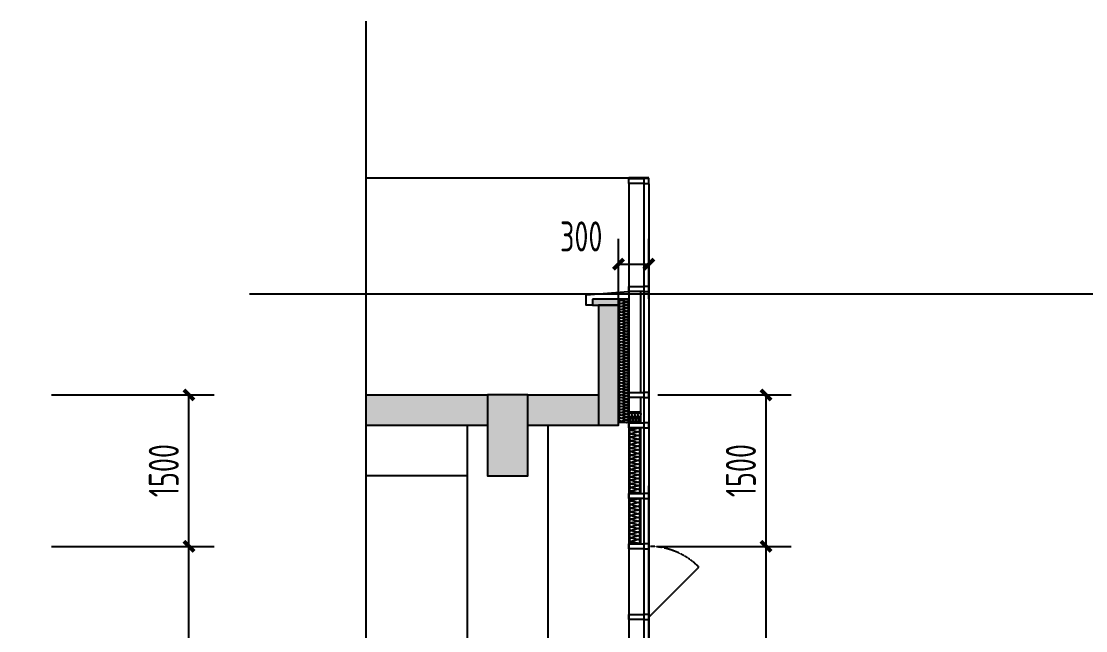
# Model space of a CAD drawing. Extents: x 72637 to 526294, y -245768 to 30884.
# Drawn here: x 84614 to 95159, y -102894 to -96856 of the extents above; entities that cross this region are included whole.
import ezdxf

# ---------------------------------------------------------------- set-up
doc = ezdxf.new("R2010")
doc.units = 0
doc.header["$LTSCALE"] = 10
doc.header["$MEASUREMENT"] = 0
doc.linetypes.add('DASH', pattern=[0.35, 0.25, -0.1])
for name, color, linetype in [('01-标注_尺寸', 124, 'Continuous'), ('05-填充_天正', 26, 'Continuous'), ('A-C_玻璃幕墙', 140, 'Continuous'), ('A-C_窗', 140, 'Continuous'), ('A-D_龙骨', 152, 'Continuous'), ('A-SUR_保温', 222, 'Continuous'), ('A-SUR_看线', 231, 'Continuous'), ('A-TECH_结构', 21, 'Continuous'), ('A_STR-砼墙', 51, 'Continuous'), ('A_STR-砼柱', 51, 'Continuous'), ('D_铝板', 181, 'Continuous'), ('PUB_HATCH', 8, 'Continuous')]:
    doc.layers.add(name, color=color, linetype=linetype)
doc.layers.add('04-不打印_辅助线', color=165, linetype='Continuous', plot=False)
doc.layers.add('DIM_MODI', color=6, linetype='Continuous', plot=False)
doc.styles.add('_TCH_DIM_T3', font='ROS1', dxfattribs={"width": 0.8, "bigfont": 'JD'})
doc.dimstyles.new('_TCH_ARCH&&100', dxfattribs={"dimtxt": 297.5, "dimasz": 100, "dimexe": 250, "dimexo": 300, "dimgap": 100, "dimtad": 1, "dimdec": 0, "dimzin": 0, "dimdsep": 46, "dimtxsty": '_TCH_DIM_T3', "dimblk": 'ARCHTICK', "dimcen": 0.09, "dimclrt": 7, "dimazin": 2, "dimtfac": 1, "dimtdec": 0, "dimtix": 1, "dimtmove": 2, "dimatfit": 3, "dimfxl": 0, "dimtolj": 1, "dimtzin": 0, "dimarcsym": 0})

# ---------------------------------------------------------------- blocks, each defined once
blk = doc.blocks.new('kyuhtr')
for points in [[(50, -25), (0, -25), (0, 25), (50, 25)], [(50, -25), (200, -25), (200, 25), (50, 25)]]:
    blk.add_lwpolyline(points, close=True)
blk = doc.blocks.new('$LinePat$岩棉板')
at = {"color": 0}
for p, q in [((0, -17), (12, -67)), ((12, -67), (24, -17))]:
    blk.add_line(p, q, dxfattribs=at)
for centre, start, end in [((12, -17), 0, 180), ((0, -67), 270, 0), ((24, -67), 180, 270)]:
    blk.add_arc(centre, 12, start, end, dxfattribs=at)
at = {"layer": 'Defpoints'}
blk.add_point((0, 0.1), dxfattribs=at)
at = {"layer": 'Defpoints', "color": 0}
blk.add_point((24, -84), dxfattribs=at)
blk = doc.blocks.new('*U401')
blk.add_lwpolyline([(0, 120), (440, 120), (440, 0), (0, 0)], close=True)
at = {"color": 8, "xscale": -1.527777776504629, "yscale": 1.426054814958172, "zscale": 1.426054814958172}
for p in [(37, 120), (73, 120), (110, 120), (147, 120), (183, 120), (220, 120), (257, 120), (293, 120), (330, 120), (367, 120), (403, 120), (440, 120)]:
    blk.add_blockref('$LinePat$岩棉板', p, dxfattribs=at)
blk = doc.blocks.new('*U400')
blk.add_lwpolyline([(0, 120), (640, 120), (640, 0), (0, 0)], close=True)
at = {"color": 8, "xscale": -1.481481480246913, "yscale": 1.426054814958172, "zscale": 1.426054814958172}
for p in [(36, 120), (71, 120), (107, 120), (142, 120), (178, 120), (213, 120), (249, 120), (284, 120), (320, 120), (356, 120), (391, 120), (427, 120), (462, 120), (498, 120), (533, 120), (569, 120), (604, 120), (640, 120)]:
    blk.add_blockref('$LinePat$岩棉板', p, dxfattribs=at)
blk = doc.blocks.new('_ArchTick')
at = {"color": 0, "linetype": 'ByBlock', "const_width": 0.4}
blk.add_lwpolyline([(-0.5, -0.5), (0.5, 0.5)], dxfattribs=at)
blk = doc.blocks.new('*D2570')
at = {"layer": '01-标注_尺寸', "color": 0, "lineweight": -2, "transparency": 16777216}
for p, q in [((84914, -100558), (86525, -100558)), ((86275, -102058), (86275, -100558)), ((84914, -102058), (86525, -102058))]:
    blk.add_line(p, q, dxfattribs=at)
at = {"layer": 'Defpoints', "color": 0, "transparency": 16777216}
for p in [(84614, -100558), (86275, -100558), (84614, -102058)]:
    blk.add_point(p, dxfattribs=at)
at = {"layer": '01-标注_尺寸', "color": 0, "lineweight": -2, "transparency": 16777216, "xscale": 100, "yscale": 100, "zscale": 100}
for p, rotation in [((86275, -100558), 90), ((86275, -102058), 270)]:
    blk.add_blockref('_ArchTick', p, dxfattribs=dict(at, rotation=rotation))
at = {"layer": '01-标注_尺寸', "color": 7, "transparency": 16777216, "insert": (86026, -101308), "char_height": 297.5, "attachment_point": 5, "rotation": 90, "style": '_TCH_DIM_T3'}
blk.add_mtext('\\A1;1500', dxfattribs=at)
blk = doc.blocks.new('*D2571')
at = {"layer": '01-标注_尺寸', "color": 0, "lineweight": -2, "transparency": 16777216}
for p, q in [((84914, -102058), (86525, -102058)), ((86275, -104758), (86275, -102058)), ((84914, -104758), (86525, -104758))]:
    blk.add_line(p, q, dxfattribs=at)
at = {"layer": 'Defpoints', "color": 0, "transparency": 16777216}
for p in [(84614, -102058), (86275, -102058), (84614, -104758)]:
    blk.add_point(p, dxfattribs=at)
at = {"layer": '01-标注_尺寸', "color": 0, "lineweight": -2, "transparency": 16777216, "xscale": 100, "yscale": 100, "zscale": 100}
for p, rotation in [((86275, -102058), 90), ((86275, -104758), 270)]:
    blk.add_blockref('_ArchTick', p, dxfattribs=dict(at, rotation=rotation))
at = {"layer": '01-标注_尺寸', "color": 7, "transparency": 16777216, "insert": (86026, -103408), "char_height": 297.5, "attachment_point": 5, "rotation": 90, "style": '_TCH_DIM_T3'}
blk.add_mtext('\\A1;2700', dxfattribs=at)
blk = doc.blocks.new('_FZH')
blk.add_lwpolyline([(-0.5, -0.5), (0.5, -0.5), (0.5, 0.5), (-0.5, 0.5)], close=True)
at = {"layer": 'PUB_HATCH'}
blk.add_solid([(-0.5, -0.5), (0.5, -0.5), (-0.5, 0.5), (0.5, 0.5)], dxfattribs=at)
blk = doc.blocks.new('*D2573')
at = {"layer": '01-标注_尺寸', "color": 0, "lineweight": -2, "transparency": 16777216}
for p, q in [((90919, -100558), (92242, -100558)), ((91992, -102058), (91992, -100558)), ((90919, -102058), (92242, -102058))]:
    blk.add_line(p, q, dxfattribs=at)
at = {"layer": 'Defpoints', "color": 0, "transparency": 16777216}
for p in [(90619, -100558), (91992, -100558), (90619, -102058)]:
    blk.add_point(p, dxfattribs=at)
at = {"layer": '01-标注_尺寸', "color": 0, "lineweight": -2, "transparency": 16777216, "xscale": 100, "yscale": 100, "zscale": 100}
for p, rotation in [((91992, -100558), 90), ((91992, -102058), 270)]:
    blk.add_blockref('_ArchTick', p, dxfattribs=dict(at, rotation=rotation))
at = {"layer": '01-标注_尺寸', "color": 7, "transparency": 16777216, "insert": (91743, -101308), "char_height": 297.5, "attachment_point": 5, "rotation": 90, "style": '_TCH_DIM_T3'}
blk.add_mtext('\\A1;1500', dxfattribs=at)
blk = doc.blocks.new('*D2574')
at = {"layer": '01-标注_尺寸', "color": 0, "lineweight": -2, "transparency": 16777216}
for p, q in [((90919, -102058), (92242, -102058)), ((91992, -104758), (91992, -102058)), ((90919, -104758), (92242, -104758))]:
    blk.add_line(p, q, dxfattribs=at)
at = {"layer": 'Defpoints', "color": 0, "transparency": 16777216}
for p in [(90619, -102058), (91992, -102058), (90619, -104758)]:
    blk.add_point(p, dxfattribs=at)
at = {"layer": '01-标注_尺寸', "color": 0, "lineweight": -2, "transparency": 16777216, "xscale": 100, "yscale": 100, "zscale": 100}
for p, rotation in [((91992, -102058), 90), ((91992, -104758), 270)]:
    blk.add_blockref('_ArchTick', p, dxfattribs=dict(at, rotation=rotation))
at = {"layer": '01-标注_尺寸', "color": 7, "transparency": 16777216, "insert": (91743, -103408), "char_height": 297.5, "attachment_point": 5, "rotation": 90, "style": '_TCH_DIM_T3'}
blk.add_mtext('\\A1;2700', dxfattribs=at)
blk = doc.blocks.new('*D2581')
at = {"layer": '01-标注_尺寸', "color": 0, "lineweight": -2, "transparency": 16777216}
for p, q in [((90531, -99607), (90531, -99013)), ((90831, -99607), (90831, -99013)), ((90531, -99263), (90831, -99263))]:
    blk.add_line(p, q, dxfattribs=at)
at = {"layer": 'Defpoints', "color": 0, "transparency": 16777216}
for p in [(90831, -99263), (90531, -99907), (90831, -99907)]:
    blk.add_point(p, dxfattribs=at)
at = {"layer": '01-标注_尺寸', "color": 0, "lineweight": -2, "transparency": 16777216, "xscale": 100, "yscale": 100, "zscale": 100, "rotation": 180}
blk.add_blockref('_ArchTick', (90531, -99263), dxfattribs=at)
at = {"layer": '01-标注_尺寸', "color": 0, "lineweight": -2, "transparency": 16777216, "xscale": 100, "yscale": 100, "zscale": 100}
blk.add_blockref('_ArchTick', (90831, -99263), dxfattribs=at)
at = {"layer": '01-标注_尺寸', "color": 7, "transparency": 16777216, "insert": (90161, -98988), "char_height": 297.5, "attachment_point": 5, "style": '_TCH_DIM_T3'}
blk.add_mtext('\\A1;300', dxfattribs=at)

msp = doc.modelspace()

# ---------------------------------------------------------------- hatches: boundary and pattern name
at = {"layer": '05-填充_天正'}
for points in [[(89231.4, -100858), (89231.4, -100558), (88028.3, -100558), (88028.3, -100858)], [(90331.4, -100858), (90331.4, -100558), (89631.4, -100558), (89631.4, -100858)]]:
    msp.add_hatch(color=256, dxfattribs=at).paths.add_polyline_path(points)

# ---------------------------------------------------------------- linework, layer by layer
msp.add_line((88028.3, -96856.4), (88028.3, -107041.8))
at = {"layer": '04-不打印_辅助线'}
msp.add_lwpolyline([(86875.4, -99558), (483716.9, -99558)], dxfattribs=at)
at = {"layer": '04-不打印_辅助线', "linetype": 'DASH'}
msp.add_lwpolyline([(90831.4, -102758), (91326.3, -102263)], dxfattribs=at)
msp.add_arc((90831.4, -102758), 700, 45, 90, dxfattribs=at)
at = {"layer": 'A-C_玻璃幕墙'}
msp.add_lwpolyline([(90831.4, -105058), (90831.4, -101458)], dxfattribs=at)
at = {"layer": 'A-C_窗'}
msp.add_line((90831.4, -98408), (90631.4, -98408), dxfattribs=at)
for points in [[(90631.4, -98468), (90631.4, -105058)], [(90781.4, -98468), (90781.4, -105058)], [(90831.4, -98468), (90831.4, -105058)]]:
    msp.add_lwpolyline(points, dxfattribs=at)
at = {"layer": 'A-SUR_保温'}
msp.add_lwpolyline([(90531.4, -100828), (90751.4, -100828), (90751.4, -100728), (90631.4, -100728), (90631.4, -99608), (90531.4, -99608)], dxfattribs=at)
at = {"layer": 'A-SUR_看线'}
msp.add_line((88028.3, -98408), (90631.4, -98408), dxfattribs=at)
at = {"layer": 'A-TECH_结构'}
for points in [[(89031.4, -100858), (89031.4, -105058)], [(89831.4, -100858), (89831.4, -105058)], [(89031.4, -101358), (88028.3, -101358)]]:
    msp.add_lwpolyline(points, dxfattribs=at)
at = {"layer": 'A_STR-砼墙'}
for p, q in [((88028.3, -100558), (89231.4, -100558)), ((88028.3, -100558), (88028.3, -100858)), ((89631.4, -100558), (90331.4, -100558)), ((88028.3, -100858), (89231.4, -100858)), ((89631.4, -100858), (90331.4, -100858))]:
    msp.add_line(p, q, dxfattribs=at)
at = {"layer": 'D_铝板'}
for p, q in [((90751.4, -100528), (90751.4, -99538)), ((90751.4, -100828), (90751.4, -100588))]:
    msp.add_line(p, q, dxfattribs=at)
at = {"layer": 'DIM_MODI'}
msp.add_lwpolyline([(90269.3, -99668.1), (90209.3, -99668.1), (90209.3, -99567.9), (90629.3, -99533.1)], dxfattribs=at)

# ---------------------------------------------------------------- block references
at = {"layer": 'A-D_龙骨', "xscale": -1}
for p in [(90831.4, -98438), (90831.4, -99508), (90831.4, -100558), (90831.4, -100858), (90831.4, -101558), (90831.4, -102058), (90831.4, -102758)]:
    msp.add_blockref('kyuhtr', p, dxfattribs=at)
at = {"layer": 'A-SUR_保温', "yscale": 1.188379012465143, "zscale": 1.188379012465143}
for p, xscale, rotation in [((90631.4, -99637.1), -1.215277785864093, 269.9999999577844), ((90631.4, -99666.3), -1.215277785864093, 269.9999999577844), ((90631.4, -99695.5), -1.215277785864093, 269.9999999577844), ((90631.4, -99724.6), -1.215277785864093, 269.9999999577844), ((90631.4, -99753.8), -1.215277785864093, 269.9999999577844), ((90631.4, -99783), -1.215277785864093, 269.9999999577844), ((90631.4, -99812.1), -1.215277785864093, 269.9999999577844), ((90631.4, -99841.3), -1.215277785864093, 269.9999999577844), ((90631.4, -99870.5), -1.215277785864093, 269.9999999577844), ((90631.4, -99899.6), -1.215277785864093, 269.9999999577844), ((90631.4, -99928.8), -1.215277785864093, 269.9999999577844), ((90631.4, -99958), -1.215277785864093, 269.9999999577844), ((90631.4, -99987.1), -1.215277785864093, 269.9999999577844), ((90631.4, -100016.3), -1.215277785864093, 269.9999999577844), ((90631.4, -100045.5), -1.215277785864093, 269.9999999577844), ((90631.4, -100074.6), -1.215277785864093, 269.9999999577844), ((90631.4, -100103.8), -1.215277785864093, 269.9999999577844), ((90631.4, -100133), -1.215277785864093, 269.9999999577844), ((90631.4, -100162.1), -1.215277785864093, 269.9999999577844), ((90631.4, -100191.3), -1.215277785864093, 269.9999999577844), ((90631.4, -100220.5), -1.215277785864093, 269.9999999577844), ((90631.4, -100249.6), -1.215277785864093, 269.9999999577844), ((90631.4, -100278.8), -1.215277785864093, 269.9999999577844), ((90631.4, -100308), -1.215277785864093, 269.9999999577844), ((90631.4, -100337.1), -1.215277785864093, 269.9999999577844), ((90631.4, -100366.3), -1.215277785864093, 269.9999999577844), ((90631.4, -100395.5), -1.215277785864093, 269.9999999577844), ((90631.4, -100424.6), -1.215277785864093, 269.9999999577844), ((90631.4, -100453.8), -1.215277785864093, 269.9999999577844), ((90631.4, -100483), -1.215277785864093, 269.9999999577844), ((90631.4, -100512.1), -1.215277785864093, 269.9999999577844), ((90631.4, -100541.3), -1.215277785864093, 269.9999999577844), ((90631.4, -100570.5), -1.215277785864093, 269.9999999577844), ((90631.4, -100599.6), -1.215277785864093, 269.9999999577844), ((90631.4, -100628.8), -1.215277785864093, 269.9999999577844), ((90631.4, -100658), -1.215277785864093, 269.9999999577844), ((90631.4, -100687.1), -1.215277785864093, 269.9999999577844), ((90631.4, -100716.3), -1.215277785864093, 269.9999999577844), ((90631.4, -100745.5), -1.215277785864093, 269.9999999577844), ((90631.4, -100774.6), -1.215277785864093, 269.9999999577844), ((90631.4, -100803.8), -1.215277785864093, 269.9999999577844), ((90661.4, -100728), -1.249999998975613, 359.9999999999722), ((90691.4, -100728), -1.249999998975613, 359.9999999999722), ((90721.4, -100728), -1.249999998975613, 359.9999999999722), ((90751.4, -100728), -1.249999998975613, 359.9999999999722), ((90631.4, -100833), -1.215277785864093, 269.9999999577844)]:
    msp.add_blockref('$LinePat$岩棉板', p, dxfattribs=dict(at, xscale=xscale, rotation=rotation))
at = {"layer": 'A-SUR_保温', "xscale": -1, "rotation": 270}
for name, p in [('*U400', (90631.4, -101528)), ('*U401', (90631.4, -102028))]:
    msp.add_blockref(name, p, dxfattribs=at)
at = {"layer": 'A_STR-砼柱', "rotation": 270}
for p, xscale, yscale, zscale in [((90401.4, -99638), 60, 260, 260), ((90431.4, -100263), 1190, 200, 200), ((89431.4, -100958), 800, 400, 400)]:
    msp.add_blockref('_FZH', p, dxfattribs=dict(at, xscale=xscale, yscale=yscale, zscale=zscale))

# ---------------------------------------------------------------- dimensions: what is measured, and where the dimension line sits
at = {"layer": '01-标注_尺寸'}
dim = msp.add_linear_dim(base=(90831.4, -99263.1), p1=(90531.4, -99907.3), p2=(90831.4, -99907.3), angle=0, dimstyle='_TCH_ARCH&&100', dxfattribs=at)
dim.commit()
dim.dimension.update_dxf_attribs({"geometry": '*D2581', "text_midpoint": (90161.4, -98988.1), "dimtype": 161})
for p1, p2, distance, picture, middle in [((84614.3, -102058), (84614.3, -100558), -1660.6, '*D2570', (86026.2, -101308)), ((90618.8, -102058), (90618.8, -100558), -1373.1, '*D2573', (91743.2, -101308)), ((84614.3, -104758), (84614.3, -102058), -1660.6, '*D2571', (86026.2, -103408)), ((90618.8, -104758), (90618.8, -102058), -1373.1, '*D2574', (91743.2, -103408))]:
    dim = msp.add_aligned_dim(p1=p1, p2=p2, distance=distance, dimstyle='_TCH_ARCH&&100', dxfattribs=at)
    dim.commit()
    dim.dimension.update_dxf_attribs({"geometry": picture, "text_midpoint": middle})

doc.saveas('drawing.dxf')
